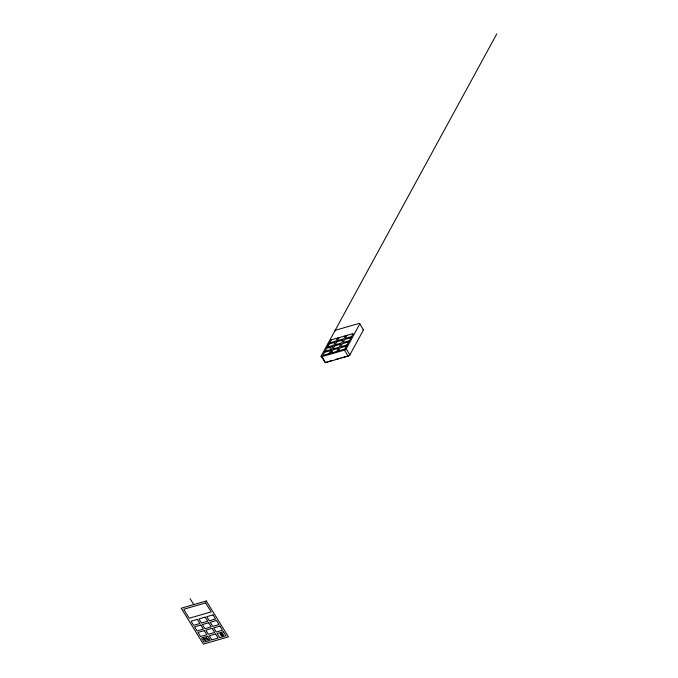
<?xml version="1.0" encoding="UTF-8"?>
<svg xmlns="http://www.w3.org/2000/svg" width="678" height="678" viewBox="0 0 678 678"><rect width="100%" height="100%" fill="white"/><g stroke="black" fill="none" stroke-linecap="round" stroke-linejoin="round"><path stroke-width="1.02" d="M221.359 635.972L222.274 633.218M324.313 361.179L321.143 356.052L496.788 33.9M329.076 353.602L330.745 350.551L324.482 352.357M337.559 338.051L335.89 341.11L329.627 342.915M330.644 353.153L332.313 350.094L338.576 348.289L336.915 351.34M339.127 337.602L337.458 340.653L343.729 338.847L345.39 335.788M338.483 350.89L340.144 347.839L346.407 346.026M346.958 335.339L345.288 338.398L351.56 336.585M321.143 356.052A1.593 0.636 -31.7 0 0 321.94 356.603L344.449 350.102A1.534 0.61 -31.7 0 0 346.195 348.848L359.789 323.906A1.754 0.695 -31.7 0 0 358.84 323.482L336.339 329.983A1.415 0.568 -31.7 0 0 334.729 331.144M324.838 362.035A1.593 0.636 -31.7 0 0 325.635 362.586L348.145 356.086A1.534 0.61 -31.7 0 0 349.89 354.831L363.484 329.881L359.789 323.906M329.016 344.026L335.288 342.221L333.618 345.272L327.355 347.085M350.95 337.695L344.687 339.509L343.017 342.56L349.289 340.754M326.754 348.195L333.017 346.382L331.347 349.441L325.084 351.246M348.678 341.865L342.415 343.67L340.754 346.729L347.017 344.916M326.881 361.993L332.245 360.442M335.61 359.476L340.975 357.925M342.543 357.467L348.814 355.662M203.442 639.057L206.985 638.032M220.248 635.049L223.384 634.142M204.798 640.346L208.341 639.329M220.053 633.854L223.579 635.328M206.154 637.795L208.282 639.82M203.502 638.566L205.629 640.583M346.195 348.848L349.89 354.831M344.449 350.102L348.145 356.086M327.576 344.255L333.195 353.348M321.94 356.603L325.635 362.586M220.892 633.099L222.74 636.091M190.052 598.615L193.747 604.59M363.111 329.389A1.754 0.695 -31.7 0 1 363.484 329.881M331.288 339.864L322.813 355.416L344.746 349.085L353.221 333.534L331.288 339.864M334.585 345.933L332.915 348.984L339.186 347.178L340.848 344.119L334.585 345.933M336.856 341.763L335.186 344.822L341.458 343.009L343.119 339.958L336.856 341.763M206.282 600.971L181.212 608.208L203.383 644.1L228.452 636.862L206.282 600.971M205.637 602.92L183.704 609.251L189.247 618.226L211.18 611.895L205.637 602.92M197.366 619.412L191.094 621.217L193.637 625.328L199.9 623.523L197.366 619.412M205.197 617.15L198.925 618.955L201.468 623.065L207.739 621.26L205.197 617.15M213.028 614.887L206.765 616.692L209.299 620.811L215.57 618.997L213.028 614.887M200.824 625.014L194.561 626.828L197.103 630.938L203.366 629.125L200.824 625.014M208.663 622.751L202.391 624.565L204.934 628.675L211.197 626.87L208.663 622.751M216.494 620.489L210.222 622.302L212.765 626.413L219.036 624.608L216.494 620.489M204.29 630.625L198.027 632.43L200.561 636.549L206.832 634.735L204.29 630.625M212.121 628.362L205.858 630.167L208.4 634.286L214.663 632.472L212.121 628.362M219.96 626.099L213.689 627.913L216.231 632.023L222.494 630.209L219.96 626.099M207.756 636.227L201.485 638.04L204.027 642.151L210.299 640.346L207.756 636.227M215.587 633.972L209.324 635.778L211.858 639.888L218.13 638.083L215.587 633.972M223.418 631.71L217.155 633.515L219.697 637.625L225.96 635.82L223.418 631.71"/></g></svg>
